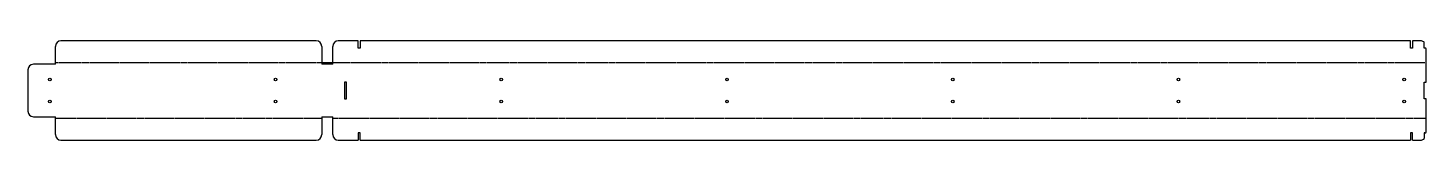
# Model space of a CAD drawing. Header units: millimetres. Extents: x -1273 to 1273, y -91 to 91.
import ezdxf

# ---------------------------------------------------------------- set-up
doc = ezdxf.new("R2010")
doc.units = ezdxf.units.MM
doc.linetypes.add('HIDDEN', pattern=[1.905, 1.27, -0.635])

msp = doc.modelspace()

# ---------------------------------------------------------------- linework, layer by layer
at = {"color": 7, "linetype": 'Continuous', "lineweight": 25}
for p, q in [((-1223, 48), (-1223, 80.7)), ((-748, 90.7), (-1213, 90.7)), ((-738, 80.7), (-738, 48)), ((-718, 48), (-718, 80.7)), ((-671.5, 90.7), (-708, 90.7)), ((-671.5, 77.7), (-671.5, 90.7)), ((-668.1, 77.7), (-671.5, 77.7)), ((-668.1, 90.7), (-668.1, 77.7)), ((1244.7, 90.7), (-668.1, 90.7)), ((1244.7, 77.7), (1244.7, 90.7)), ((1248.1, 77.7), (1244.7, 77.7)), ((1248.1, 90.7), (1248.1, 77.7)), ((1263, 90.7), (1248.1, 90.7)), ((1269.6, 77.7), (1269.6, 87.3)), ((1271, 77.7), (1269.6, 77.7)), ((1273, 15.1), (1273, 75.7)), ((-1273, 38), (-1273, -38)), ((-1223, 48), (-1263, 48)), ((-718, 48), (-738, 48)), ((-693.1, 15.1), (-696.5, 15.1)), ((-696.5, 15.1), (-696.5, -15.1)), ((-693.1, -15.1), (-693.1, 15.1)), ((1269.8, 15.1), (1273, 15.1)), ((1269.8, -15.1), (1269.8, 15.1)), ((-696.5, -15.1), (-693.1, -15.1)), ((1273, -15.1), (1269.8, -15.1)), ((1273, -75.7), (1273, -15.1)), ((-1263, -48), (-1223, -48)), ((-1223, -80.7), (-1223, -48)), ((-738, -48), (-718, -48)), ((-738, -48), (-738, -80.7)), ((-718, -80.7), (-718, -48)), ((-1213, -90.7), (-748, -90.7)), ((-708, -90.7), (-671.5, -90.7)), ((-668.1, -77.7), (-671.5, -77.7)), ((-671.5, -77.7), (-671.5, -90.7)), ((-668.1, -90.7), (-668.1, -77.7)), ((-668.1, -90.7), (1244.7, -90.7)), ((1248.1, -77.7), (1244.7, -77.7)), ((1244.7, -77.7), (1244.7, -90.7)), ((1248.1, -90.7), (1248.1, -77.7)), ((1248.1, -90.7), (1263, -90.7)), ((1271, -77.7), (1269.6, -77.7)), ((1269.6, -77.7), (1269.6, -87.3))]:
    msp.add_line(p, q, dxfattribs=at)
at = {"color": 7, "linetype": 'HIDDEN'}
for p, q in [((-718, 50.4), (-1223, 50.4)), ((1273, 50.4), (-718, 50.4)), ((-1223, -50.4), (-738, -50.4)), ((-718, -50.4), (1273, -50.4))]:
    msp.add_line(p, q, dxfattribs=at)
at = {"color": 7, "linetype": 'Continuous', "lineweight": 25}
for centre in [(-1233, 20), (-822, 20), (-411, 20), (0, 20), (411, 20), (822, 20), (1233, 20), (-1233, -20), (-822, -20), (-411, -20), (0, -20), (411, -20), (822, -20), (1233, -20)]:
    msp.add_circle(centre, 2.4, dxfattribs=at)
for centre, radius, start, end in [((-1213, 80.7), 10, 90, 180), ((-748, 80.7), 10, 0, 90), ((-708, 80.7), 10, 90, 180), ((1263, 80.7), 10, 54.9004, 90), ((1267.6, 87.3), 2, 0, 54.9004), ((1271, 75.7), 2, 0, 90), ((-1263, 38), 10, 90, 180), ((-1263, -38), 10, 180, 270), ((1271, -75.7), 2, 270, 360), ((-1213, -80.7), 10, 180, 270), ((-748, -80.7), 10, 270, 0), ((-708, -80.7), 10, 180, 270), ((1263, -80.7), 10, 270, 305.0996), ((1267.6, -87.3), 2, 305.0996, 0)]:
    msp.add_arc(centre, radius, start, end, dxfattribs=at)

doc.saveas('drawing.dxf')
